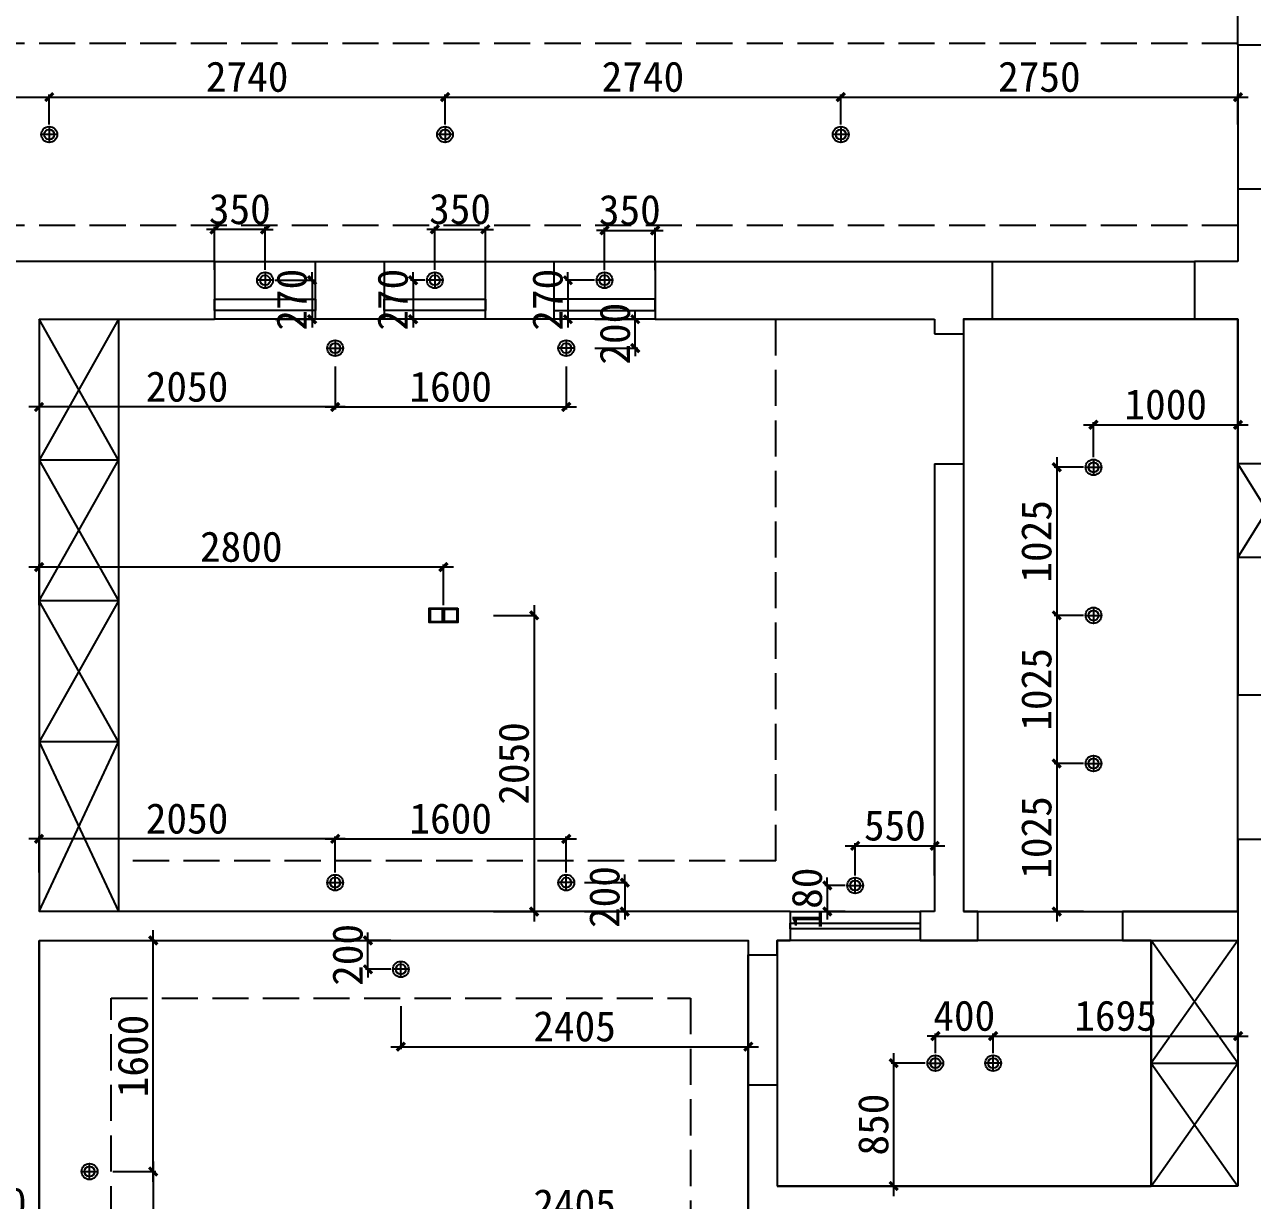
# Model space of a CAD drawing. Header units: millimetres. Extents: x 561810 to 956823, y -438984 to -391712.
# Drawn here: x 786542 to 795042, y -411003 to -402863 of the extents above; entities that cross this region are included whole.
import ezdxf

# ---------------------------------------------------------------- set-up
doc = ezdxf.new("R2010")
doc.units = ezdxf.units.MM
doc.header["$LTSCALE"] = 10
doc.header["$MEASUREMENT"] = 0
doc.linetypes.add('DASH', pattern=[0.35, 0.25, -0.1])
doc.layers.get('0').update_dxf_attribs({"linetype": 'CONTINUOUS'})
doc.layers.get('DEFPOINTS').update_dxf_attribs({"color": 1, "linetype": 'CONTINUOUS'})
for name, color, linetype in [('4-P灯具', 142, 'CONTINUOUS'), ('WALL', 7, 'CONTINUOUS'), ('WINDOW', 4, 'CONTINUOUS'), ('填充', 8, 'CONTINUOUS'), ('墙', 7, 'CONTINUOUS')]:
    doc.layers.add(name, color=color, linetype=linetype)
doc.layers.add('细线', color=250, linetype='CONTINUOUS', lineweight=5)
doc.styles.add('施洛华标注样式', font='')
doc.styles.get('施洛华标注样式').set_extended_font_data('SimSun')
doc.dimstyles.new('外标尺寸', dxfattribs={"dimscale": 70, "dimtxt": 3, "dimasz": 0.8, "dimexe": 0.25, "dimexo": 1, "dimgap": 0.5, "dimtad": 1, "dimdec": 0, "dimtxsty": '施洛华标注样式', "dimblk": 'ARCHTICK', "dimcen": 1.5, "dimdle": 1, "dimclrd": 250, "dimclre": 250, "dimclrt": 62, "dimadec": 0, "dimazin": 0, "dimtfac": 1, "dimtdec": 0, "dimtix": 1, "dimtmove": 1, "dimatfit": 3, "dimldrblk": 'ARCHTICK', "dimfxl": 0, "dimarcsym": 0})

# ---------------------------------------------------------------- blocks, each defined once
blk = doc.blocks.new('_ARCHTICK')
at = {"color": 0, "linetype": 'ByBlock', "const_width": 0.4}
blk.add_lwpolyline([(-0.5, -0.5), (0.5, 0.5)], dxfattribs=at)
blk = doc.blocks.new('*D129')
at = {"color": 250, "lineweight": -2}
for p, q in [((786241.6, -411313.3), (786241.6, -411143.4)), ((786441.6, -411313.3), (786441.6, -411143.4)), ((786241.6, -411160.9), (786185.6, -411160.9)), ((786241.6, -411160.9), (786441.6, -411160.9)), ((786441.6, -411160.9), (786497.6, -411160.9))]:
    blk.add_line(p, q, dxfattribs=at)
at = {"layer": 'DEFPOINTS', "color": 0}
for p in [(786441.6, -411160.9), (786241.6, -411383.3), (786441.6, -411383.3)]:
    blk.add_point(p, dxfattribs=at)
at = {"color": 250, "lineweight": -2, "xscale": 56, "yscale": 56, "zscale": 56}
blk.add_blockref('_ARCHTICK', (786241.6, -411160.9), dxfattribs=at)
at = {"color": 250, "lineweight": -2, "xscale": 56, "yscale": 56, "zscale": 56, "rotation": 180}
blk.add_blockref('_ARCHTICK', (786441.6, -411160.9), dxfattribs=at)
at = {"color": 62, "insert": (786341.6, -411020.9), "char_height": 210, "attachment_point": 5, "style": '施洛华标注样式'}
blk.add_mtext('200', dxfattribs=at)
blk = doc.blocks.new('*D142')
at = {"color": 250, "lineweight": -2}
for p, q in [((783902.9, -403365), (786782.6, -403365)), ((783972.9, -403553.8), (783972.9, -403347.5)), ((786712.6, -403553.8), (786712.6, -403347.5))]:
    blk.add_line(p, q, dxfattribs=at)
at = {"layer": 'DEFPOINTS', "color": 0}
for p in [(786712.6, -403365), (783972.9, -403623.8), (786712.6, -403623.8)]:
    blk.add_point(p, dxfattribs=at)
at = {"color": 250, "lineweight": -2, "xscale": 56, "yscale": 56, "zscale": 56, "rotation": 180}
blk.add_blockref('_ARCHTICK', (783972.9, -403365), dxfattribs=at)
at = {"color": 250, "lineweight": -2, "xscale": 56, "yscale": 56, "zscale": 56}
blk.add_blockref('_ARCHTICK', (786712.6, -403365), dxfattribs=at)
at = {"color": 62, "insert": (785342.8, -403225), "char_height": 210, "attachment_point": 5, "style": '施洛华标注样式'}
blk.add_mtext('2740', dxfattribs=at)
blk = doc.blocks.new('*D143')
at = {"color": 250, "lineweight": -2}
for p, q in [((786642.6, -403365), (789522.3, -403365)), ((786712.6, -403553.8), (786712.6, -403347.5)), ((789452.3, -403553.8), (789452.3, -403347.5))]:
    blk.add_line(p, q, dxfattribs=at)
at = {"layer": 'DEFPOINTS', "color": 0}
for p in [(789452.3, -403365), (786712.6, -403623.8), (789452.3, -403623.8)]:
    blk.add_point(p, dxfattribs=at)
at = {"color": 250, "lineweight": -2, "xscale": 56, "yscale": 56, "zscale": 56, "rotation": 180}
blk.add_blockref('_ARCHTICK', (786712.6, -403365), dxfattribs=at)
at = {"color": 250, "lineweight": -2, "xscale": 56, "yscale": 56, "zscale": 56}
blk.add_blockref('_ARCHTICK', (789452.3, -403365), dxfattribs=at)
at = {"color": 62, "insert": (788082.4, -403225), "char_height": 210, "attachment_point": 5, "style": '施洛华标注样式'}
blk.add_mtext('2740', dxfattribs=at)
blk = doc.blocks.new('*D144')
at = {"color": 250, "lineweight": -2}
for p, q in [((789382.3, -403365), (792261.9, -403365)), ((789452.3, -403553.8), (789452.3, -403347.5)), ((792191.9, -403553.8), (792191.9, -403347.5))]:
    blk.add_line(p, q, dxfattribs=at)
at = {"layer": 'DEFPOINTS', "color": 0}
for p in [(792191.9, -403365), (789452.3, -403623.8), (792191.9, -403623.8)]:
    blk.add_point(p, dxfattribs=at)
at = {"color": 250, "lineweight": -2, "xscale": 56, "yscale": 56, "zscale": 56, "rotation": 180}
blk.add_blockref('_ARCHTICK', (789452.3, -403365), dxfattribs=at)
at = {"color": 250, "lineweight": -2, "xscale": 56, "yscale": 56, "zscale": 56}
blk.add_blockref('_ARCHTICK', (792191.9, -403365), dxfattribs=at)
at = {"color": 62, "insert": (790822.1, -403225), "char_height": 210, "attachment_point": 5, "style": '施洛华标注样式'}
blk.add_mtext('2740', dxfattribs=at)
blk = doc.blocks.new('*D145')
at = {"color": 250, "lineweight": -2}
for p, q in [((792121.9, -403365), (795011.6, -403365)), ((792191.9, -403553.8), (792191.9, -403347.5)), ((794941.6, -403553.8), (794941.6, -403347.5))]:
    blk.add_line(p, q, dxfattribs=at)
at = {"layer": 'DEFPOINTS', "color": 0}
for p in [(794941.6, -403365), (792191.9, -403623.8), (794941.6, -403623.8)]:
    blk.add_point(p, dxfattribs=at)
at = {"color": 250, "lineweight": -2, "xscale": 56, "yscale": 56, "zscale": 56, "rotation": 180}
blk.add_blockref('_ARCHTICK', (792191.9, -403365), dxfattribs=at)
at = {"color": 250, "lineweight": -2, "xscale": 56, "yscale": 56, "zscale": 56}
blk.add_blockref('_ARCHTICK', (794941.6, -403365), dxfattribs=at)
at = {"color": 62, "insert": (793566.8, -403225), "char_height": 210, "attachment_point": 5, "style": '施洛华标注样式'}
blk.add_mtext('2750', dxfattribs=at)
blk = doc.blocks.new('*D161')
at = {"color": 250, "lineweight": -2}
for p, q in [((793686.9, -405857.8), (793686.9, -407022.8)), ((793871.4, -405927.8), (793669.4, -405927.8)), ((793871.4, -406952.8), (793669.4, -406952.8))]:
    blk.add_line(p, q, dxfattribs=at)
at = {"layer": 'DEFPOINTS', "color": 0}
for p in [(793941.4, -405927.8), (793686.9, -406952.8), (793941.4, -406952.8)]:
    blk.add_point(p, dxfattribs=at)
at = {"color": 250, "lineweight": -2, "xscale": 56, "yscale": 56, "zscale": 56}
for p, rotation in [((793686.9, -405927.8), 90), ((793686.9, -406952.8), 270)]:
    blk.add_blockref('_ARCHTICK', p, dxfattribs=dict(at, rotation=rotation))
at = {"color": 62, "insert": (793546.9, -406440.3), "char_height": 210, "attachment_point": 5, "rotation": 90, "style": '施洛华标注样式'}
blk.add_mtext('1025', dxfattribs=at)
blk = doc.blocks.new('*D162')
at = {"color": 250, "lineweight": -2}
for p, q in [((793686.9, -406882.8), (793686.9, -408047.8)), ((793871.4, -406952.8), (793669.4, -406952.8)), ((793871.4, -407977.8), (793669.4, -407977.8))]:
    blk.add_line(p, q, dxfattribs=at)
at = {"layer": 'DEFPOINTS', "color": 0}
for p in [(793941.4, -406952.8), (793686.9, -407977.8), (793941.4, -407977.8)]:
    blk.add_point(p, dxfattribs=at)
at = {"color": 250, "lineweight": -2, "xscale": 56, "yscale": 56, "zscale": 56}
for p, rotation in [((793686.9, -406952.8), 90), ((793686.9, -407977.8), 270)]:
    blk.add_blockref('_ARCHTICK', p, dxfattribs=dict(at, rotation=rotation))
at = {"color": 62, "insert": (793546.9, -407465.3), "char_height": 210, "attachment_point": 5, "rotation": 90, "style": '施洛华标注样式'}
blk.add_mtext('1025', dxfattribs=at)
blk = doc.blocks.new('*D163')
at = {"color": 250, "lineweight": -2}
for p, q in [((793686.9, -407907.8), (793686.9, -409072.8)), ((793871.4, -407977.8), (793669.4, -407977.8)), ((793871.4, -409002.8), (793669.4, -409002.8))]:
    blk.add_line(p, q, dxfattribs=at)
at = {"layer": 'DEFPOINTS', "color": 0}
for p in [(793941.4, -407977.8), (793686.9, -409002.8), (793941.4, -409002.8)]:
    blk.add_point(p, dxfattribs=at)
at = {"color": 250, "lineweight": -2, "xscale": 56, "yscale": 56, "zscale": 56}
for p, rotation in [((793686.9, -407977.8), 90), ((793686.9, -409002.8), 270)]:
    blk.add_blockref('_ARCHTICK', p, dxfattribs=dict(at, rotation=rotation))
at = {"color": 62, "insert": (793546.9, -408490.3), "char_height": 210, "attachment_point": 5, "rotation": 90, "style": '施洛华标注样式'}
blk.add_mtext('1025', dxfattribs=at)
blk = doc.blocks.new('*D164')
at = {"color": 250, "lineweight": -2}
for p, q in [((793941.4, -405857.8), (793941.4, -405615.7)), ((794941.6, -405857.8), (794941.6, -405615.7)), ((793871.4, -405633.2), (795011.6, -405633.2))]:
    blk.add_line(p, q, dxfattribs=at)
at = {"layer": 'DEFPOINTS', "color": 0}
for p in [(794941.6, -405633.2), (793941.4, -405927.8), (794941.6, -405927.8)]:
    blk.add_point(p, dxfattribs=at)
at = {"color": 250, "lineweight": -2, "xscale": 56, "yscale": 56, "zscale": 56, "rotation": 180}
blk.add_blockref('_ARCHTICK', (793941.4, -405633.2), dxfattribs=at)
at = {"color": 250, "lineweight": -2, "xscale": 56, "yscale": 56, "zscale": 56}
blk.add_blockref('_ARCHTICK', (794941.6, -405633.2), dxfattribs=at)
at = {"color": 62, "insert": (794441.5, -405493.2), "char_height": 210, "attachment_point": 5, "style": '施洛华标注样式'}
blk.add_mtext('1000', dxfattribs=at)
blk = doc.blocks.new('*D165')
at = {"color": 250, "lineweight": -2}
for p, q in [((788691.6, -405229.9), (788691.6, -405527.4)), ((790291.6, -405229.9), (790291.6, -405527.4)), ((788621.6, -405509.9), (790361.6, -405509.9))]:
    blk.add_line(p, q, dxfattribs=at)
at = {"layer": 'DEFPOINTS', "color": 0}
for p in [(788691.6, -405102.8), (790291.6, -405102.8), (790291.6, -405509.9)]:
    blk.add_point(p, dxfattribs=at)
at = {"color": 250, "lineweight": -2, "xscale": 56, "yscale": 56, "zscale": 56, "rotation": 180}
blk.add_blockref('_ARCHTICK', (788691.6, -405509.9), dxfattribs=at)
at = {"color": 250, "lineweight": -2, "xscale": 56, "yscale": 56, "zscale": 56}
blk.add_blockref('_ARCHTICK', (790291.6, -405509.9), dxfattribs=at)
at = {"color": 62, "insert": (789491.6, -405369.9), "char_height": 210, "attachment_point": 5, "style": '施洛华标注样式'}
blk.add_mtext('1600', dxfattribs=at)
blk = doc.blocks.new('*D166')
at = {"color": 250, "lineweight": -2}
for p, q in [((790769, -404902.8), (790769, -404846.8)), ((790489, -404902.8), (790786.5, -404902.8)), ((790769, -405102.8), (790769, -404902.8)), ((790489, -405102.8), (790786.5, -405102.8)), ((790769, -405102.8), (790769, -405158.8))]:
    blk.add_line(p, q, dxfattribs=at)
at = {"layer": 'DEFPOINTS', "color": 0}
for p in [(790291.6, -404902.8), (790769, -404902.8), (790291.6, -405102.8)]:
    blk.add_point(p, dxfattribs=at)
at = {"color": 250, "lineweight": -2, "xscale": 56, "yscale": 56, "zscale": 56}
for p, rotation in [((790769, -404902.8), 270), ((790769, -405102.8), 90)]:
    blk.add_blockref('_ARCHTICK', p, dxfattribs=dict(at, rotation=rotation))
at = {"color": 62, "insert": (790629, -405002.8), "char_height": 210, "attachment_point": 5, "rotation": 90, "style": '施洛华标注样式'}
blk.add_mtext('200', dxfattribs=at)
blk = doc.blocks.new('*D167')
at = {"color": 250, "lineweight": -2}
for p, q in [((786641.6, -405229.9), (786641.6, -405527.4)), ((788691.6, -405229.9), (788691.6, -405527.4)), ((788761.6, -405509.9), (786571.6, -405509.9))]:
    blk.add_line(p, q, dxfattribs=at)
at = {"layer": 'DEFPOINTS', "color": 0}
for p in [(786641.6, -405102.8), (788691.6, -405102.8), (786641.6, -405509.9)]:
    blk.add_point(p, dxfattribs=at)
at = {"color": 250, "lineweight": -2, "xscale": 56, "yscale": 56, "zscale": 56, "rotation": 180}
blk.add_blockref('_ARCHTICK', (786641.6, -405509.9), dxfattribs=at)
at = {"color": 250, "lineweight": -2, "xscale": 56, "yscale": 56, "zscale": 56}
blk.add_blockref('_ARCHTICK', (788691.6, -405509.9), dxfattribs=at)
at = {"color": 62, "insert": (787666.6, -405369.9), "char_height": 210, "attachment_point": 5, "style": '施洛华标注样式'}
blk.add_mtext('2050', dxfattribs=at)
blk = doc.blocks.new('*D168')
at = {"color": 250, "lineweight": -2}
for p, q in [((788621.6, -408499.9), (790361.6, -408499.9)), ((788691.6, -408732.8), (788691.6, -408482.4)), ((790291.6, -408732.8), (790291.6, -408482.4))]:
    blk.add_line(p, q, dxfattribs=at)
at = {"layer": 'DEFPOINTS', "color": 0}
for p in [(790291.6, -408499.9), (788691.6, -408802.8), (790291.6, -408802.8)]:
    blk.add_point(p, dxfattribs=at)
at = {"color": 250, "lineweight": -2, "xscale": 56, "yscale": 56, "zscale": 56, "rotation": 180}
blk.add_blockref('_ARCHTICK', (788691.6, -408499.9), dxfattribs=at)
at = {"color": 250, "lineweight": -2, "xscale": 56, "yscale": 56, "zscale": 56}
blk.add_blockref('_ARCHTICK', (790291.6, -408499.9), dxfattribs=at)
at = {"color": 62, "insert": (789491.6, -408359.9), "char_height": 210, "attachment_point": 5, "style": '施洛华标注样式'}
blk.add_mtext('1600', dxfattribs=at)
blk = doc.blocks.new('*D169')
at = {"color": 250, "lineweight": -2}
for p, q in [((788761.6, -408499.9), (786571.6, -408499.9)), ((786641.6, -408732.8), (786641.6, -408482.4)), ((788691.6, -408732.8), (788691.6, -408482.4))]:
    blk.add_line(p, q, dxfattribs=at)
at = {"layer": 'DEFPOINTS', "color": 0}
for p in [(786641.6, -408499.9), (786641.6, -408802.8), (788691.6, -408802.8)]:
    blk.add_point(p, dxfattribs=at)
at = {"color": 250, "lineweight": -2, "xscale": 56, "yscale": 56, "zscale": 56, "rotation": 180}
blk.add_blockref('_ARCHTICK', (786641.6, -408499.9), dxfattribs=at)
at = {"color": 250, "lineweight": -2, "xscale": 56, "yscale": 56, "zscale": 56}
blk.add_blockref('_ARCHTICK', (788691.6, -408499.9), dxfattribs=at)
at = {"color": 62, "insert": (787666.6, -408359.9), "char_height": 210, "attachment_point": 5, "style": '施洛华标注样式'}
blk.add_mtext('2050', dxfattribs=at)
blk = doc.blocks.new('*D170')
at = {"color": 250, "lineweight": -2}
for p, q in [((790696.7, -408802.8), (790696.7, -408746.8)), ((790416.7, -408802.8), (790714.2, -408802.8)), ((790696.7, -408802.8), (790696.7, -409002.8)), ((790416.7, -409002.8), (790714.2, -409002.8)), ((790696.7, -409002.8), (790696.7, -409058.8))]:
    blk.add_line(p, q, dxfattribs=at)
at = {"layer": 'DEFPOINTS', "color": 0}
for p in [(790291.6, -408802.8), (790291.6, -409002.8), (790696.7, -409002.8)]:
    blk.add_point(p, dxfattribs=at)
at = {"color": 250, "lineweight": -2, "xscale": 56, "yscale": 56, "zscale": 56}
for p, rotation in [((790696.7, -408802.8), 270), ((790696.7, -409002.8), 90)]:
    blk.add_blockref('_ARCHTICK', p, dxfattribs=dict(at, rotation=rotation))
at = {"color": 62, "insert": (790556.7, -408902.8), "char_height": 210, "attachment_point": 5, "rotation": 90, "style": '施洛华标注样式'}
blk.add_mtext('200', dxfattribs=at)
blk = doc.blocks.new('*D171')
at = {"color": 250, "lineweight": -2}
for p, q in [((792098.4, -408822.8), (792098.4, -408766.8)), ((792221.6, -408822.8), (792080.9, -408822.8)), ((792098.4, -408822.8), (792098.4, -409002.8)), ((792221.6, -409002.8), (792080.9, -409002.8)), ((792098.4, -409002.8), (792098.4, -409058.8))]:
    blk.add_line(p, q, dxfattribs=at)
at = {"layer": 'DEFPOINTS', "color": 0}
for p in [(792291.6, -408822.8), (792098.4, -409002.8), (792291.6, -409002.8)]:
    blk.add_point(p, dxfattribs=at)
at = {"color": 250, "lineweight": -2, "xscale": 56, "yscale": 56, "zscale": 56}
for p, rotation in [((792098.4, -408822.8), 270), ((792098.4, -409002.8), 90)]:
    blk.add_blockref('_ARCHTICK', p, dxfattribs=dict(at, rotation=rotation))
at = {"color": 62, "insert": (791958.4, -408912.8), "char_height": 210, "attachment_point": 5, "rotation": 90, "style": '施洛华标注样式'}
blk.add_mtext('180', dxfattribs=at)
blk = doc.blocks.new('*D172')
at = {"color": 250, "lineweight": -2}
for p, q in [((792221.6, -408548), (792911.6, -408548)), ((792291.6, -408752.8), (792291.6, -408530.5)), ((792841.6, -408752.8), (792841.6, -408530.5))]:
    blk.add_line(p, q, dxfattribs=at)
at = {"layer": 'DEFPOINTS', "color": 0}
for p in [(792841.6, -408548), (792291.6, -408822.8), (792841.6, -408822.8)]:
    blk.add_point(p, dxfattribs=at)
at = {"color": 250, "lineweight": -2, "xscale": 56, "yscale": 56, "zscale": 56, "rotation": 180}
blk.add_blockref('_ARCHTICK', (792291.6, -408548), dxfattribs=at)
at = {"color": 250, "lineweight": -2, "xscale": 56, "yscale": 56, "zscale": 56}
blk.add_blockref('_ARCHTICK', (792841.6, -408548), dxfattribs=at)
at = {"color": 62, "insert": (792566.6, -408408), "char_height": 210, "attachment_point": 5, "style": '施洛华标注样式'}
blk.add_mtext('550', dxfattribs=at)
blk = doc.blocks.new('*D173')
at = {"color": 250, "lineweight": -2}
for p, q in [((789511.6, -406618.2), (786571.6, -406618.2)), ((786641.6, -406882.8), (786641.6, -406600.7)), ((789441.6, -406882.8), (789441.6, -406600.7))]:
    blk.add_line(p, q, dxfattribs=at)
at = {"layer": 'DEFPOINTS', "color": 0}
for p in [(786641.6, -406618.2), (786641.6, -406952.8), (789441.6, -406952.8)]:
    blk.add_point(p, dxfattribs=at)
at = {"color": 250, "lineweight": -2, "xscale": 56, "yscale": 56, "zscale": 56, "rotation": 180}
blk.add_blockref('_ARCHTICK', (786641.6, -406618.2), dxfattribs=at)
at = {"color": 250, "lineweight": -2, "xscale": 56, "yscale": 56, "zscale": 56}
blk.add_blockref('_ARCHTICK', (789441.6, -406618.2), dxfattribs=at)
at = {"color": 62, "insert": (788041.6, -406478.2), "char_height": 210, "attachment_point": 5, "style": '施洛华标注样式'}
blk.add_mtext('2800', dxfattribs=at)
blk = doc.blocks.new('*D174')
at = {"color": 250, "lineweight": -2}
for p, q in [((790069, -406882.8), (790069, -409072.8)), ((789789, -406952.8), (790086.5, -406952.8)), ((789789, -409002.8), (790086.5, -409002.8))]:
    blk.add_line(p, q, dxfattribs=at)
at = {"layer": 'DEFPOINTS', "color": 0}
for p in [(789441.6, -406952.8), (789441.6, -409002.8), (790069, -409002.8)]:
    blk.add_point(p, dxfattribs=at)
at = {"color": 250, "lineweight": -2, "xscale": 56, "yscale": 56, "zscale": 56}
for p, rotation in [((790069, -406952.8), 90), ((790069, -409002.8), 270)]:
    blk.add_blockref('_ARCHTICK', p, dxfattribs=dict(at, rotation=rotation))
at = {"color": 62, "insert": (789929, -407977.8), "char_height": 210, "attachment_point": 5, "rotation": 90, "style": '施洛华标注样式'}
blk.add_mtext('2050', dxfattribs=at)
blk = doc.blocks.new('*D189')
at = {"color": 250, "lineweight": -2}
for p, q in [((787856.6, -404281.2), (787800.6, -404281.2)), ((787856.6, -404561.2), (787856.6, -404263.7)), ((788206.6, -404281.2), (787856.6, -404281.2)), ((788206.6, -404561.2), (788206.6, -404263.7)), ((788206.6, -404281.2), (788262.6, -404281.2))]:
    blk.add_line(p, q, dxfattribs=at)
at = {"layer": 'DEFPOINTS', "color": 0}
for p in [(787856.6, -404281.2), (787856.6, -404632.8), (788206.6, -404632.8)]:
    blk.add_point(p, dxfattribs=at)
at = {"color": 250, "lineweight": -2, "xscale": 56, "yscale": 56, "zscale": 56}
blk.add_blockref('_ARCHTICK', (787856.6, -404281.2), dxfattribs=at)
at = {"color": 250, "lineweight": -2, "xscale": 56, "yscale": 56, "zscale": 56, "rotation": 180}
blk.add_blockref('_ARCHTICK', (788206.6, -404281.2), dxfattribs=at)
at = {"color": 62, "insert": (788031.6, -404141.2), "char_height": 210, "attachment_point": 5, "style": '施洛华标注样式'}
blk.add_mtext('350', dxfattribs=at)
blk = doc.blocks.new('*D190')
at = {"color": 250, "lineweight": -2}
for p, q in [((788531.7, -404632.8), (788531.7, -404576.8)), ((788276.6, -404632.8), (788549.2, -404632.8)), ((788531.7, -404632.8), (788531.7, -404902.8)), ((788276.6, -404902.8), (788549.2, -404902.8)), ((788531.7, -404902.8), (788531.7, -404958.8))]:
    blk.add_line(p, q, dxfattribs=at)
at = {"layer": 'DEFPOINTS', "color": 0}
for p in [(788206.6, -404632.8), (788206.6, -404902.8), (788531.7, -404902.8)]:
    blk.add_point(p, dxfattribs=at)
at = {"color": 250, "lineweight": -2, "xscale": 56, "yscale": 56, "zscale": 56}
for p, rotation in [((788531.7, -404632.8), 270), ((788531.7, -404902.8), 90)]:
    blk.add_blockref('_ARCHTICK', p, dxfattribs=dict(at, rotation=rotation))
at = {"color": 62, "insert": (788391.7, -404767.8), "char_height": 210, "attachment_point": 5, "rotation": 90, "style": '施洛华标注样式'}
blk.add_mtext('270', dxfattribs=at)
blk = doc.blocks.new('*D191')
at = {"color": 250, "lineweight": -2}
for p, q in [((789381.5, -404280.4), (789325.5, -404280.4)), ((789381.5, -404560.4), (789381.5, -404262.9)), ((789381.5, -404280.4), (789731.5, -404280.4)), ((789731.5, -404560.4), (789731.5, -404262.9)), ((789731.5, -404280.4), (789787.5, -404280.4))]:
    blk.add_line(p, q, dxfattribs=at)
at = {"layer": 'DEFPOINTS', "color": 0}
for p in [(789731.5, -404280.4), (789381.5, -404632.8), (789731.5, -404632.8)]:
    blk.add_point(p, dxfattribs=at)
at = {"color": 250, "lineweight": -2, "xscale": 56, "yscale": 56, "zscale": 56}
blk.add_blockref('_ARCHTICK', (789381.5, -404280.4), dxfattribs=at)
at = {"color": 250, "lineweight": -2, "xscale": 56, "yscale": 56, "zscale": 56, "rotation": 180}
blk.add_blockref('_ARCHTICK', (789731.5, -404280.4), dxfattribs=at)
at = {"color": 62, "insert": (789556.5, -404140.4), "char_height": 210, "attachment_point": 5, "style": '施洛华标注样式'}
blk.add_mtext('350', dxfattribs=at)
blk = doc.blocks.new('*D192')
at = {"color": 250, "lineweight": -2}
for p, q in [((789231, -404632.8), (789231, -404576.8)), ((789311.5, -404632.8), (789213.5, -404632.8)), ((789231, -404632.8), (789231, -404902.8)), ((789311.5, -404902.8), (789213.5, -404902.8)), ((789231, -404902.8), (789231, -404958.8))]:
    blk.add_line(p, q, dxfattribs=at)
at = {"layer": 'DEFPOINTS', "color": 0}
for p in [(789381.5, -404632.8), (789231, -404902.8), (789381.5, -404902.8)]:
    blk.add_point(p, dxfattribs=at)
at = {"color": 250, "lineweight": -2, "xscale": 56, "yscale": 56, "zscale": 56}
for p, rotation in [((789231, -404632.8), 270), ((789231, -404902.8), 90)]:
    blk.add_blockref('_ARCHTICK', p, dxfattribs=dict(at, rotation=rotation))
at = {"color": 62, "insert": (789091, -404767.8), "char_height": 210, "attachment_point": 5, "rotation": 90, "style": '施洛华标注样式'}
blk.add_mtext('270', dxfattribs=at)
blk = doc.blocks.new('*D193')
at = {"color": 250, "lineweight": -2}
for p, q in [((790556.4, -404287.7), (790500.4, -404287.7)), ((790556.4, -404562.8), (790556.4, -404270.2)), ((790556.4, -404287.7), (790906.4, -404287.7)), ((790906.4, -404562.8), (790906.4, -404270.2)), ((790906.4, -404287.7), (790962.4, -404287.7))]:
    blk.add_line(p, q, dxfattribs=at)
at = {"layer": 'DEFPOINTS', "color": 0}
for p in [(790906.4, -404287.7), (790556.4, -404632.8), (790906.4, -404632.8)]:
    blk.add_point(p, dxfattribs=at)
at = {"color": 250, "lineweight": -2, "xscale": 56, "yscale": 56, "zscale": 56}
blk.add_blockref('_ARCHTICK', (790556.4, -404287.7), dxfattribs=at)
at = {"color": 250, "lineweight": -2, "xscale": 56, "yscale": 56, "zscale": 56, "rotation": 180}
blk.add_blockref('_ARCHTICK', (790906.4, -404287.7), dxfattribs=at)
at = {"color": 62, "insert": (790731.4, -404147.7), "char_height": 210, "attachment_point": 5, "style": '施洛华标注样式'}
blk.add_mtext('350', dxfattribs=at)
blk = doc.blocks.new('*D194')
at = {"color": 250, "lineweight": -2}
for p, q in [((790302.9, -404632.8), (790302.9, -404576.8)), ((790486.4, -404632.8), (790285.4, -404632.8)), ((790302.9, -404632.8), (790302.9, -404902.8)), ((790486.4, -404902.8), (790285.4, -404902.8)), ((790302.9, -404902.8), (790302.9, -404958.8))]:
    blk.add_line(p, q, dxfattribs=at)
at = {"layer": 'DEFPOINTS', "color": 0}
for p in [(790556.4, -404632.8), (790302.9, -404902.8), (790556.4, -404902.8)]:
    blk.add_point(p, dxfattribs=at)
at = {"color": 250, "lineweight": -2, "xscale": 56, "yscale": 56, "zscale": 56}
for p, rotation in [((790302.9, -404632.8), 270), ((790302.9, -404902.8), 90)]:
    blk.add_blockref('_ARCHTICK', p, dxfattribs=dict(at, rotation=rotation))
at = {"color": 62, "insert": (790162.9, -404767.8), "char_height": 210, "attachment_point": 5, "rotation": 90, "style": '施洛华标注样式'}
blk.add_mtext('270', dxfattribs=at)
blk = doc.blocks.new('*D195')
at = {"color": 250, "lineweight": -2}
for p, q in [((788918.7, -409202.8), (788918.7, -409146.8)), ((789076.6, -409202.8), (788901.2, -409202.8)), ((788918.7, -409402.8), (788918.7, -409202.8)), ((789076.6, -409402.8), (788901.2, -409402.8)), ((788918.7, -409402.8), (788918.7, -409458.8))]:
    blk.add_line(p, q, dxfattribs=at)
at = {"layer": 'DEFPOINTS', "color": 0}
for p in [(788918.7, -409202.8), (789146.6, -409202.8), (789146.6, -409402.8)]:
    blk.add_point(p, dxfattribs=at)
at = {"color": 250, "lineweight": -2, "xscale": 56, "yscale": 56, "zscale": 56}
for p, rotation in [((788918.7, -409202.8), 270), ((788918.7, -409402.8), 90)]:
    blk.add_blockref('_ARCHTICK', p, dxfattribs=dict(at, rotation=rotation))
at = {"color": 62, "insert": (788778.7, -409302.8), "char_height": 210, "attachment_point": 5, "rotation": 90, "style": '施洛华标注样式'}
blk.add_mtext('200', dxfattribs=at)
blk = doc.blocks.new('*D196')
at = {"color": 250, "lineweight": -2}
for p, q in [((789146.6, -409658.4), (789146.6, -409955.9)), ((791551.6, -409658.4), (791551.6, -409955.9)), ((789076.6, -409938.4), (791621.6, -409938.4))]:
    blk.add_line(p, q, dxfattribs=at)
at = {"layer": 'DEFPOINTS', "color": 0}
for p in [(789146.6, -409402.8), (791551.6, -409402.8), (791551.6, -409938.4)]:
    blk.add_point(p, dxfattribs=at)
at = {"color": 250, "lineweight": -2, "xscale": 56, "yscale": 56, "zscale": 56, "rotation": 180}
blk.add_blockref('_ARCHTICK', (789146.6, -409938.4), dxfattribs=at)
at = {"color": 250, "lineweight": -2, "xscale": 56, "yscale": 56, "zscale": 56}
blk.add_blockref('_ARCHTICK', (791551.6, -409938.4), dxfattribs=at)
at = {"color": 62, "insert": (790349.1, -409798.4), "char_height": 210, "attachment_point": 5, "style": '施洛华标注样式'}
blk.add_mtext('2405', dxfattribs=at)
blk = doc.blocks.new('*D197')
at = {"color": 250, "lineweight": -2}
for p, q in [((787152.1, -410802.8), (787449.6, -410802.8)), ((787432.1, -410732.8), (787432.1, -412472.8)), ((787152.1, -412402.8), (787449.6, -412402.8))]:
    blk.add_line(p, q, dxfattribs=at)
at = {"layer": 'DEFPOINTS', "color": 0}
for p in [(786991.6, -410802.8), (786991.6, -412402.8), (787432.1, -412402.8)]:
    blk.add_point(p, dxfattribs=at)
at = {"color": 250, "lineweight": -2, "xscale": 56, "yscale": 56, "zscale": 56}
for p, rotation in [((787432.1, -410802.8), 90), ((787432.1, -412402.8), 270)]:
    blk.add_blockref('_ARCHTICK', p, dxfattribs=dict(at, rotation=rotation))
at = {"color": 62, "insert": (787292.1, -411602.8), "char_height": 210, "attachment_point": 5, "rotation": 90, "style": '施洛华标注样式'}
blk.add_mtext('1600', dxfattribs=at)
blk = doc.blocks.new('*D198')
at = {"color": 250, "lineweight": -2}
for p, q in [((787432.1, -410872.8), (787432.1, -409132.8)), ((787152.1, -409202.8), (787449.6, -409202.8)), ((787152.1, -410802.8), (787449.6, -410802.8))]:
    blk.add_line(p, q, dxfattribs=at)
at = {"layer": 'DEFPOINTS', "color": 0}
for p in [(786991.6, -409202.8), (787432.1, -409202.8), (786991.6, -410802.8)]:
    blk.add_point(p, dxfattribs=at)
at = {"color": 250, "lineweight": -2, "xscale": 56, "yscale": 56, "zscale": 56}
for p, rotation in [((787432.1, -409202.8), 90), ((787432.1, -410802.8), 270)]:
    blk.add_blockref('_ARCHTICK', p, dxfattribs=dict(at, rotation=rotation))
at = {"color": 62, "insert": (787292.1, -410002.8), "char_height": 210, "attachment_point": 5, "rotation": 90, "style": '施洛华标注样式'}
blk.add_mtext('1600', dxfattribs=at)
blk = doc.blocks.new('*D200')
at = {"color": 250, "lineweight": -2}
for p, q in [((789076.6, -411171.1), (791621.6, -411171.1)), ((789146.6, -411451.1), (789146.6, -411153.6)), ((791551.6, -411451.1), (791551.6, -411153.6))]:
    blk.add_line(p, q, dxfattribs=at)
at = {"layer": 'DEFPOINTS', "color": 0}
for p in [(791551.6, -411171.1), (789146.6, -411602.8), (791551.6, -411602.8)]:
    blk.add_point(p, dxfattribs=at)
at = {"color": 250, "lineweight": -2, "xscale": 56, "yscale": 56, "zscale": 56, "rotation": 180}
blk.add_blockref('_ARCHTICK', (789146.6, -411171.1), dxfattribs=at)
at = {"color": 250, "lineweight": -2, "xscale": 56, "yscale": 56, "zscale": 56}
blk.add_blockref('_ARCHTICK', (791551.6, -411171.1), dxfattribs=at)
at = {"color": 62, "insert": (790349.1, -411031.1), "char_height": 210, "attachment_point": 5, "style": '施洛华标注样式'}
blk.add_mtext('2405', dxfattribs=at)
blk = doc.blocks.new('*D202')
at = {"color": 250, "lineweight": -2}
for p, q in [((792846.6, -409864.9), (792790.6, -409864.9)), ((792846.6, -409982.8), (792846.6, -409847.4)), ((792846.6, -409864.9), (793246.6, -409864.9)), ((793246.6, -409982.8), (793246.6, -409847.4)), ((793246.6, -409864.9), (793302.6, -409864.9))]:
    blk.add_line(p, q, dxfattribs=at)
at = {"layer": 'DEFPOINTS', "color": 0}
for p in [(793246.6, -409864.9), (792846.6, -410052.8), (793246.6, -410052.8)]:
    blk.add_point(p, dxfattribs=at)
at = {"color": 250, "lineweight": -2, "xscale": 56, "yscale": 56, "zscale": 56}
blk.add_blockref('_ARCHTICK', (792846.6, -409864.9), dxfattribs=at)
at = {"color": 250, "lineweight": -2, "xscale": 56, "yscale": 56, "zscale": 56, "rotation": 180}
blk.add_blockref('_ARCHTICK', (793246.6, -409864.9), dxfattribs=at)
at = {"color": 62, "insert": (793046.6, -409724.9), "char_height": 210, "attachment_point": 5, "style": '施洛华标注样式'}
blk.add_mtext('400', dxfattribs=at)
blk = doc.blocks.new('*D203')
at = {"color": 250, "lineweight": -2}
for p, q in [((793176.6, -409864.9), (795011.6, -409864.9)), ((793246.6, -409982.8), (793246.6, -409847.4)), ((794941.6, -409982.8), (794941.6, -409847.4))]:
    blk.add_line(p, q, dxfattribs=at)
at = {"layer": 'DEFPOINTS', "color": 0}
for p in [(794941.6, -409864.9), (793246.6, -410052.8), (794941.6, -410052.8)]:
    blk.add_point(p, dxfattribs=at)
at = {"color": 250, "lineweight": -2, "xscale": 56, "yscale": 56, "zscale": 56, "rotation": 180}
blk.add_blockref('_ARCHTICK', (793246.6, -409864.9), dxfattribs=at)
at = {"color": 250, "lineweight": -2, "xscale": 56, "yscale": 56, "zscale": 56}
blk.add_blockref('_ARCHTICK', (794941.6, -409864.9), dxfattribs=at)
at = {"color": 62, "insert": (794094.1, -409724.9), "char_height": 210, "attachment_point": 5, "style": '施洛华标注样式'}
blk.add_mtext('1695', dxfattribs=at)
blk = doc.blocks.new('*D204')
at = {"color": 250, "lineweight": -2}
for p, q in [((792557.8, -409982.8), (792557.8, -410972.8)), ((792776.6, -410052.8), (792540.3, -410052.8)), ((792776.6, -410902.8), (792540.3, -410902.8))]:
    blk.add_line(p, q, dxfattribs=at)
at = {"layer": 'DEFPOINTS', "color": 0}
for p in [(792846.6, -410052.8), (792557.8, -410902.8), (792846.6, -410902.8)]:
    blk.add_point(p, dxfattribs=at)
at = {"color": 250, "lineweight": -2, "xscale": 56, "yscale": 56, "zscale": 56}
for p, rotation in [((792557.8, -410052.8), 90), ((792557.8, -410902.8), 270)]:
    blk.add_blockref('_ARCHTICK', p, dxfattribs=dict(at, rotation=rotation))
at = {"color": 62, "insert": (792417.8, -410477.8), "char_height": 210, "attachment_point": 5, "rotation": 90, "style": '施洛华标注样式'}
blk.add_mtext('850', dxfattribs=at)

msp = doc.modelspace()

# ---------------------------------------------------------------- linework, layer by layer
at = {"color": 250}
for p, q in [((787856.6, -404502.8), (790906.4, -404502.8)), ((790906.4, -404902.8), (787856.6, -404902.8))]:
    msp.add_line(p, q, dxfattribs=at)
for points in [[(787191.6, -404902.8), (786641.6, -405877.8), (787191.6, -406852.8), (786641.6, -407827.8), (787191.6, -409002.8)], [(786641.6, -409002.8), (787191.6, -407827.8), (786641.6, -406852.8), (787191.6, -405877.8), (786641.6, -404902.8)]]:
    msp.add_lwpolyline(points, dxfattribs=at)
at = {"layer": '4-P灯具', "color": 250, "ltscale": 20}
for p, q in [((786712.6, -403568.8), (786712.6, -403678.8)), ((789452.3, -403568.8), (789452.3, -403678.8)), ((792191.9, -403568.8), (792191.9, -403678.8)), ((786767.6, -403623.8), (786657.6, -403623.8)), ((789507.3, -403623.8), (789397.3, -403623.8)), ((792246.9, -403623.8), (792136.9, -403623.8)), ((788206.6, -404577.8), (788206.6, -404687.8)), ((789381.5, -404577.8), (789381.5, -404687.8)), ((790556.4, -404577.8), (790556.4, -404687.8)), ((788261.6, -404632.8), (788151.6, -404632.8)), ((789436.5, -404632.8), (789326.5, -404632.8)), ((790611.4, -404632.8), (790501.4, -404632.8)), ((788636.6, -405102.8), (788746.6, -405102.8)), ((788691.6, -405047.8), (788691.6, -405157.8)), ((790346.6, -405102.8), (790236.6, -405102.8)), ((790291.6, -405047.8), (790291.6, -405157.8)), ((793941.4, -405872.8), (793941.4, -405982.8)), ((793886.4, -405927.8), (793996.4, -405927.8)), ((793886.4, -406952.8), (793996.4, -406952.8)), ((793941.4, -406897.8), (793941.4, -407007.8)), ((793886.4, -407977.8), (793996.4, -407977.8)), ((793941.4, -407922.8), (793941.4, -408032.8)), ((788691.6, -408857.8), (788691.6, -408747.8)), ((790291.6, -408857.8), (790291.6, -408747.8)), ((788636.6, -408802.8), (788746.6, -408802.8)), ((790346.6, -408802.8), (790236.6, -408802.8)), ((792236.6, -408822.8), (792346.6, -408822.8)), ((792291.6, -408877.8), (792291.6, -408767.8)), ((789146.6, -409457.8), (789146.6, -409347.8)), ((789201.6, -409402.8), (789091.6, -409402.8)), ((792846.6, -410107.8), (792846.6, -409997.8)), ((793246.6, -410107.8), (793246.6, -409997.8)), ((792791.6, -410052.8), (792901.6, -410052.8)), ((793301.6, -410052.8), (793191.6, -410052.8)), ((786936.6, -410802.8), (787046.6, -410802.8)), ((786991.6, -410857.8), (786991.6, -410747.8))]:
    msp.add_line(p, q, dxfattribs=at)
at = {"layer": '4-P灯具', "color": 142}
msp.add_lwpolyline([(789541.6, -406902.8), (789541.6, -407002.8), (789341.6, -407002.8), (789341.6, -406902.8), (789541.6, -406902.8)], dxfattribs=at)
for centre in [(786712.6, -403623.8), (789452.3, -403623.8), (792191.9, -403623.8), (788206.6, -404632.8), (789381.5, -404632.8), (790556.4, -404632.8), (788691.6, -405102.8), (790291.6, -405102.8), (793941.4, -405927.8), (793941.4, -406952.8), (793941.4, -407977.8), (788691.6, -408802.8), (790291.6, -408802.8), (792291.6, -408822.8), (789146.6, -409402.8), (792846.6, -410052.8), (793246.6, -410052.8), (786991.6, -410802.8)]:
    msp.add_circle(centre, 55, dxfattribs=at)
at = {"layer": '4-P灯具', "color": 250, "ltscale": 20}
for centre in [(786712.6, -403623.8), (789452.3, -403623.8), (792191.9, -403623.8), (788206.6, -404632.8), (789381.5, -404632.8), (790556.4, -404632.8), (788691.6, -405102.8), (790291.6, -405102.8), (793941.4, -405927.8), (793941.4, -406952.8), (793941.4, -407977.8), (788691.6, -408802.8), (790291.6, -408802.8), (792291.6, -408822.8), (789146.6, -409402.8), (792846.6, -410052.8), (793246.6, -410052.8), (786991.6, -410802.8)]:
    msp.add_circle(centre, 35, dxfattribs=at)
at = {"layer": 'WALL'}
for p, q in [((794941.6, -403002.8), (794941.6, -402742.8)), ((794941.6, -403002.8), (795141.6, -403002.8)), ((795141.6, -404002.8), (794941.6, -404002.8)), ((794941.6, -404002.8), (794941.6, -404502.8)), ((787856.6, -404502.8), (785761.7, -404502.8)), ((787856.6, -404502.8), (787856.6, -404902.8)), ((790906.4, -404502.8), (793241.3, -404502.8)), ((790906.4, -404502.8), (790906.4, -404902.8)), ((793241.3, -404902.8), (793241.3, -404502.8)), ((794941.6, -404502.8), (794641.4, -404502.8)), ((794641.4, -404502.8), (794641.4, -404902.8)), ((786641.6, -404902.8), (786641.6, -409002.8)), ((786641.6, -404902.8), (787856.6, -404902.8)), ((790906.4, -404902.8), (792841.6, -404902.8)), ((792841.6, -404902.8), (792841.6, -405002.8)), ((793041.6, -404902.8), (793241.3, -404902.8)), ((793041.6, -404902.8), (793041.6, -405002.8)), ((794641.4, -404902.8), (794941.6, -404902.8)), ((794941.6, -404902.8), (794941.6, -405902.8)), ((792841.3, -405002.8), (793041.6, -405002.8)), ((792841.6, -405902.8), (792841.6, -409002.8)), ((792841.6, -405902.8), (793041.6, -405902.8)), ((793041.6, -405902.8), (793041.6, -409002.8)), ((795341.4, -405902.8), (794941.6, -405902.8)), ((794941.6, -406552.8), (794941.6, -407502.8)), ((795341.4, -406552.8), (794941.6, -406552.8)), ((794941.6, -407502.8), (795141.6, -407502.8)), ((794941.6, -408502.8), (794941.6, -410902.8)), ((794941.6, -408502.8), (795141.6, -408502.8)), ((791841.6, -409002.8), (786641.6, -409002.8)), ((791841.6, -409002.8), (791841.6, -409202.8)), ((792741.6, -409002.8), (792741.6, -409202.8)), ((792841.6, -409002.8), (792741.6, -409002.8)), ((793141.3, -409002.8), (793041.6, -409002.8)), ((793141.3, -409202.8), (793141.3, -409002.8)), ((794941.6, -409002.8), (794141.3, -409002.8)), ((794141.3, -409002.8), (794141.3, -409202.8)), ((786641.6, -409202.8), (786641.6, -414802.8)), ((786641.6, -409202.8), (791551.6, -409202.8)), ((791551.6, -409202.8), (791551.6, -409302.8)), ((791751.6, -409202.8), (791841.6, -409202.8)), ((791751.6, -409302.8), (791751.6, -409202.8)), ((792741.6, -409202.8), (793141.3, -409202.8)), ((794141.3, -409202.8), (794941.6, -409202.8)), ((791751.6, -410202.8), (791751.6, -410902.8)), ((791751.6, -410202.8), (791751.6, -410902.8)), ((794941.6, -410902.8), (791751.6, -410902.8))]:
    msp.add_line(p, q, dxfattribs=at)
for points in [[(788556.6, -404502.8), (789031.5, -404502.8), (789031.5, -404902.8), (788556.6, -404902.8)], [(789731.5, -404502.8), (790206.4, -404502.8), (790206.4, -404902.8), (789731.5, -404902.8)]]:
    msp.add_lwpolyline(points, close=True, dxfattribs=at)
for points in [[(791551.6, -409302.8), (791751.6, -409302.8)], [(791551.6, -412702.8), (791551.6, -410502.8), (791551.6, -410502.8), (791551.6, -410202.8), (791751.6, -410202.8)]]:
    msp.add_lwpolyline(points, dxfattribs=at)
at = {"layer": 'WINDOW'}
for points in [[(787856.6, -404762.8), (788556.6, -404762.8), (788556.6, -404842.8), (787856.6, -404842.8)], [(789031.5, -404762.8), (789731.5, -404762.8), (789731.5, -404842.8), (789031.5, -404842.8)], [(790906.4, -404762.8), (790206.4, -404762.8), (790206.4, -404842.8), (790906.4, -404842.8)]]:
    msp.add_lwpolyline(points, close=True, dxfattribs=at)
msp.add_lwpolyline([(791841.6, -409082.8), (792741.6, -409082.8), (792741.6, -409122.8), (791841.6, -409122.8), (791841.6, -409082.8)], dxfattribs=at)
at = {"layer": '填充', "color": 2, "linetype": 'DASH', "ltscale": 100}
for p, q in [((794941.6, -402992.8), (777591.6, -402992.8)), ((794941.6, -404252.8), (779391.6, -404252.8)), ((791741.6, -408652.8), (791741.6, -404902.8)), ((791741.6, -408652.8), (787191.6, -408652.8))]:
    msp.add_line(p, q, dxfattribs=at)
at = {"layer": '填充', "color": 142, "ltscale": 0.01}
for p, q in [((793241.3, -404502.8), (794641.4, -404502.8)), ((794941.6, -405902.8), (794941.6, -406552.8))]:
    msp.add_line(p, q, dxfattribs=at)
at = {"layer": '填充', "color": 250, "ltscale": 0.01}
for p, q in [((787191.6, -404902.8), (787191.6, -409002.8)), ((787191.6, -405877.8), (786641.6, -405877.8)), ((787191.6, -406852.8), (786641.6, -406852.8)), ((787191.6, -407827.8), (786641.6, -407827.8)), ((794341.6, -409202.8), (794341.6, -410902.8)), ((794341.6, -410052.8), (794941.6, -410052.8))]:
    msp.add_line(p, q, dxfattribs=at)
at = {"layer": '填充', "color": 142, "ltscale": 0.01}
for points in [[(793041.6, -409002.8), (794941.6, -409002.8), (794941.6, -404902.8), (793041.6, -404902.8)], [(786641.6, -409202.8), (791551.6, -409202.8), (791551.6, -414382.8), (786641.6, -414382.8)], [(791751.6, -410902.8), (794341.6, -410902.8), (794341.6, -409202.8), (791751.6, -409202.8)]]:
    msp.add_lwpolyline(points, close=True, dxfattribs=at)
at = {"layer": '填充', "color": 2, "linetype": 'DASH', "ltscale": 100}
msp.add_lwpolyline([(787141.6, -409602.8), (791151.6, -409602.8), (791151.6, -413602.8), (787141.6, -413602.8)], close=True, dxfattribs=at)
at = {"layer": '墙', "color": 250}
for p, q in [((794941.6, -403002.8), (794941.6, -404002.8)), ((793241.3, -404902.8), (794641.4, -404902.8)), ((794941.6, -406552.8), (795341.4, -405902.8)), ((794941.6, -405902.8), (795341.4, -406552.8)), ((794941.6, -408502.8), (794941.6, -407502.8)), ((791841.6, -409002.8), (792741.6, -409002.8)), ((793141.3, -409002.8), (794141.3, -409002.8)), ((792741.6, -409202.8), (791841.6, -409202.8)), ((791551.6, -410202.8), (791551.6, -409302.8)), ((791751.6, -409302.8), (791751.6, -410202.8))]:
    msp.add_line(p, q, dxfattribs=at)
for points in [[(794941.6, -409202.8), (794341.6, -410052.8), (794941.6, -410902.8)], [(794341.6, -410902.8), (794941.6, -410052.8), (794341.6, -409202.8)]]:
    msp.add_lwpolyline(points, dxfattribs=at)
at = {"layer": '细线', "color": 250, "lineweight": 5}
msp.add_line((789441.6, -407002.8), (789441.6, -406902.8), dxfattribs=at)
for points in [[(789351.6, -406912.8), (789351.6, -406992.8), (789431.6, -406992.8), (789431.6, -406912.8)], [(789531.6, -406912.8), (789531.6, -406992.8), (789451.6, -406992.8), (789451.6, -406912.8)]]:
    msp.add_lwpolyline(points, close=True, dxfattribs=at)

# ---------------------------------------------------------------- dimensions: what is measured, and where the dimension line sits
at = {"color": 1}
for base, p1, p2, picture, middle in [((786712.6, -403365), (783972.9, -403623.8), (786712.6, -403623.8), '*D142', (785342.8, -403225)), ((789452.3, -403365), (786712.6, -403623.8), (789452.3, -403623.8), '*D143', (788082.4, -403225)), ((792191.9, -403365), (789452.3, -403623.8), (792191.9, -403623.8), '*D144', (790822.1, -403225)), ((794941.6, -403365), (792191.9, -403623.8), (794941.6, -403623.8), '*D145', (793566.8, -403225)), ((787856.6, -404281.2), (788206.6, -404632.8), (787856.6, -404632.8), '*D189', (788031.6, -404141.2)), ((789731.5, -404280.4), (789381.5, -404632.8), (789731.5, -404632.8), '*D191', (789556.5, -404140.4)), ((790906.4, -404287.7), (790556.4, -404632.8), (790906.4, -404632.8), '*D193', (790731.4, -404147.7)), ((786641.6, -405509.9), (788691.6, -405102.8), (786641.6, -405102.8), '*D167', (787666.6, -405369.9)), ((790291.6, -405509.9), (788691.6, -405102.8), (790291.6, -405102.8), '*D165', (789491.6, -405369.9)), ((794941.6, -405633.2), (793941.4, -405927.8), (794941.6, -405927.8), '*D164', (794441.5, -405493.2)), ((786641.6, -406618.2), (789441.6, -406952.8), (786641.6, -406952.8), '*D173', (788041.6, -406478.2)), ((786641.6, -408499.9), (788691.6, -408802.8), (786641.6, -408802.8), '*D169', (787666.6, -408359.9)), ((790291.6, -408499.9), (788691.6, -408802.8), (790291.6, -408802.8), '*D168', (789491.6, -408359.9)), ((792841.6, -408548), (792291.6, -408822.8), (792841.6, -408822.8), '*D172', (792566.6, -408408)), ((791551.6, -409938.4), (789146.6, -409402.8), (791551.6, -409402.8), '*D196', (790349.1, -409798.4)), ((793246.6, -409864.9), (792846.6, -410052.8), (793246.6, -410052.8), '*D202', (793046.6, -409724.9)), ((794941.6, -409864.9), (793246.6, -410052.8), (794941.6, -410052.8), '*D203', (794094.1, -409724.9)), ((786441.6, -411160.9), (786241.6, -411383.3), (786441.6, -411383.3), '*D129', (786341.6, -411020.9)), ((791551.6, -411171.1), (789146.6, -411602.8), (791551.6, -411602.8), '*D200', (790349.1, -411031.1))]:
    dim = msp.add_linear_dim(base=base, p1=p1, p2=p2, dimstyle='外标尺寸', dxfattribs=at)
    dim.commit()
    dim.dimension.update_dxf_attribs({"geometry": picture, "text_midpoint": middle})
for base, p1, p2, picture, middle in [((788531.7, -404902.8), (788206.6, -404632.8), (788206.6, -404902.8), '*D190', (788391.7, -404767.8)), ((789231, -404902.8), (789381.5, -404632.8), (789381.5, -404902.8), '*D192', (789091, -404767.8)), ((790302.9, -404902.8), (790556.4, -404632.8), (790556.4, -404902.8), '*D194', (790162.9, -404767.8)), ((790769, -404902.8), (790291.6, -405102.8), (790291.6, -404902.8), '*D166', (790629, -405002.8)), ((793686.9, -406952.8), (793941.4, -405927.8), (793941.4, -406952.8), '*D161', (793546.9, -406440.3)), ((790069, -409002.8), (789441.6, -406952.8), (789441.6, -409002.8), '*D174', (789929, -407977.8)), ((793686.9, -407977.8), (793941.4, -406952.8), (793941.4, -407977.8), '*D162', (793546.9, -407465.3)), ((793686.9, -409002.8), (793941.4, -407977.8), (793941.4, -409002.8), '*D163', (793546.9, -408490.3)), ((790696.7, -409002.8), (790291.6, -408802.8), (790291.6, -409002.8), '*D170', (790556.7, -408902.8)), ((792098.4, -409002.8), (792291.6, -408822.8), (792291.6, -409002.8), '*D171', (791958.4, -408912.8)), ((788918.7, -409202.8), (789146.6, -409402.8), (789146.6, -409202.8), '*D195', (788778.7, -409302.8)), ((787432.1, -409202.8), (786991.6, -410802.8), (786991.6, -409202.8), '*D198', (787292.1, -410002.8)), ((792557.8, -410902.8), (792846.6, -410052.8), (792846.6, -410902.8), '*D204', (792417.8, -410477.8)), ((787432.1, -412402.8), (786991.6, -410802.8), (786991.6, -412402.8), '*D197', (787292.1, -411602.8))]:
    dim = msp.add_linear_dim(base=base, p1=p1, p2=p2, angle=90, dimstyle='外标尺寸', dxfattribs=at)
    dim.commit()
    dim.dimension.update_dxf_attribs({"geometry": picture, "text_midpoint": middle})

doc.saveas('drawing.dxf')
